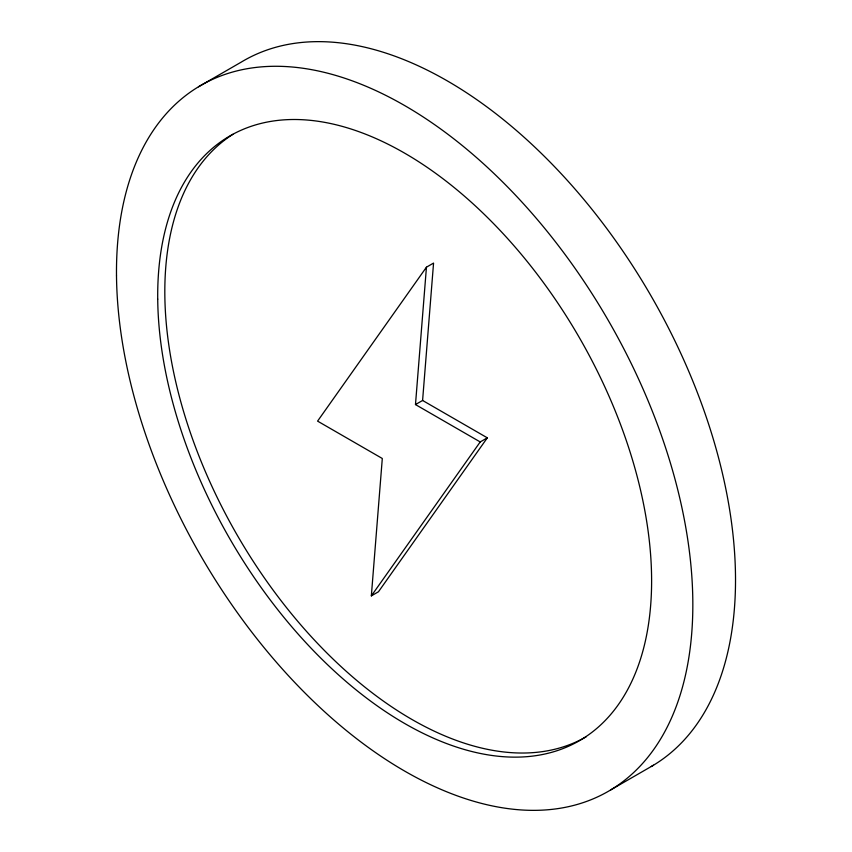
<?xml version="1.0" encoding="UTF-8"?>
<svg xmlns="http://www.w3.org/2000/svg" width="852" height="852" viewBox="0 0 852 852"><rect width="100%" height="100%" fill="white"/><g stroke="black" fill="none" stroke-linecap="round" stroke-linejoin="round"><path stroke-width="1.28" d="M487.323 437.832L378.458 591.767L371.344 595.878L382.303 458.493L317.583 421.122L426.447 267.187L433.562 263.076L422.592 400.461L415.478 404.572L480.208 441.943L487.323 437.832L422.592 400.461M415.478 404.572L426.447 267.187M371.344 595.878L480.208 441.943M198.495 86.797L241.191 62.143A407.544 235.29 60 0 1 649.831 293.812A407.544 235.29 60 0 1 651.269 766.523M610.809 789.857L653.505 765.202M586.24 736.756A349.245 201.636 60 0 1 239.22 538.592A349.245 201.636 60 0 1 232.937 134.307M157.716 299.116A349.245 201.636 60 0 0 530.647 756.32A349.245 201.636 60 0 0 525.599 259.53A349.245 201.636 60 0 0 157.716 299.116M116.5 275.878A407.544 235.29 60 0 0 551.67 809.4A407.544 235.29 60 0 0 545.791 229.689A407.544 235.29 60 0 0 116.5 275.878"/></g></svg>
